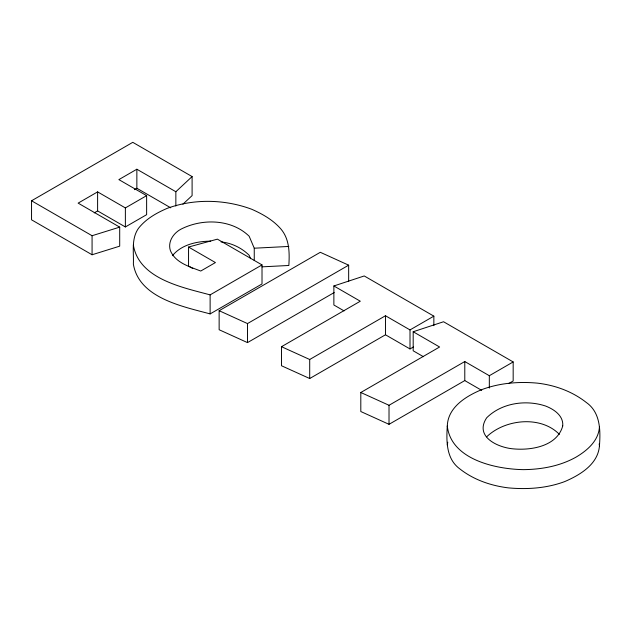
<?xml version="1.0" encoding="UTF-8"?>
<svg xmlns="http://www.w3.org/2000/svg" width="631" height="631" viewBox="0 0 631 631"><rect width="100%" height="100%" fill="white"/><g stroke="black" fill="none" stroke-linecap="round" stroke-linejoin="round"><path stroke-width="0.95" d="M192.755 268.498L188.551 266.077L188.551 247.044L217.395 239.149L262.015 264.91L262.015 283.95L210.123 313.907C182.706 306.461 139.057 298.108 133.37 264.16C133.914 252.203 131.09 238.92 138.418 228.422C145.8 218.957 156.417 212.978 167.278 208.317C194.293 198.552 224.794 199.246 251.643 209.232C262.599 214.035 273.262 220.069 281.126 229.274C289.613 239.496 289.59 252.921 288.848 265.477L261.944 266.85M447.292 426.02C447.892 407.366 465.796 396.339 481.185 389.855C499.026 383.017 518.422 381.416 537.352 383.135C554.988 385.162 572.191 391.394 586.223 402.412C600.444 412.311 600.602 430.318 599.45 445.841C598.014 464.321 580.055 474.977 564.713 481.587C546.785 488.276 527.342 489.601 508.405 487.881C490.926 485.736 473.676 479.836 459.747 468.833C446.141 458.855 446.322 441.164 447.292 426.02C451.062 459.565 495.698 469.18 523.446 469.638C541.635 469.44 560.076 466.104 576.087 457.104C587.256 450.495 598.677 440.714 599.45 426.801M447.292 445.052L447.75 442.205M172.429 255.697C181.507 244.473 196.951 241.326 210.707 241.129M175.852 206.014L175.852 191.737L192.1 176.57L132.786 142.33L31.55 200.776L31.55 219.817L92.071 254.758L119.701 246.161L119.701 227.128L78.134 203.127L97.608 191.887L125.372 207.915L146.629 195.642L146.629 214.682L125.372 226.947L97.608 210.92L94.224 212.876M182.911 204.176L192.1 195.61L192.1 176.57M486.667 436.833C504.879 419.213 540.68 415.214 559.389 434.38M175.852 191.737L136.856 169.226L118.865 179.614L146.629 195.642M134.403 189.679L136.856 188.259L170.764 207.836M133.37 245.128C139.057 279.076 182.706 287.428 210.123 294.874L262.015 264.91M334.209 292.547L247.494 342.609L219.138 329.737L219.138 310.704L320.303 252.297L348.659 265.17L348.659 281.347M219.138 310.704L247.494 323.577L348.659 265.17M413.415 346.987L410.008 348.951L385.47 334.785L309.703 378.529L281.489 365.743L281.489 346.703L360.293 301.216L333.87 285.961L333.87 304.994L344.092 310.902M281.489 346.703L309.703 359.496L385.47 315.752L410.008 329.918L433.852 316.147L433.852 325.667M481.705 390.352L464.787 380.58L389.019 424.324L360.806 411.53L360.806 392.498L439.602 347.003L413.187 331.748L413.187 350.789L423.409 356.689M360.806 392.498L389.019 405.283L464.787 361.539L489.325 375.713L513.169 361.942L513.169 380.974L508.909 383.435M333.87 285.961L364.237 275.96L433.852 316.147M413.187 331.748L443.554 321.747L513.169 361.942M31.55 200.776L92.071 235.718L119.701 227.128M188.551 247.044L215.431 262.559L200.745 271.038C189.615 266.708 175.473 262.819 170.433 250.72C167.452 241.87 173.407 233.084 181.136 229.085C202.306 218.318 231.522 219.028 249.166 236.246L254.254 248.204L288.848 246.445M221.024 241.902C231.64 243.053 241.586 247.746 249.166 255.287L250.617 258.702M599.158 443.932L599.45 445.841M489.325 375.713L489.325 388.081M464.787 361.539L464.787 380.58M410.008 329.918L410.008 348.951M389.019 405.283L389.019 424.324M385.47 315.752L385.47 334.785M309.703 359.496L309.703 378.529M254.254 248.204L254.254 260.579M247.494 323.577L247.494 342.609M210.123 294.874L210.123 313.907M136.856 169.226L136.856 188.259M125.372 207.915L125.372 226.947M97.608 191.887L97.608 210.92M92.071 235.718L92.071 254.758M562.734 425.949C557.228 446.141 531.578 450.55 513.484 448.878C498.104 447.687 474.031 436.826 486.667 417.801C501.692 402.87 525.852 399.502 545.563 406.025C553.947 409.243 563.664 415.75 562.734 425.949"/></g></svg>
